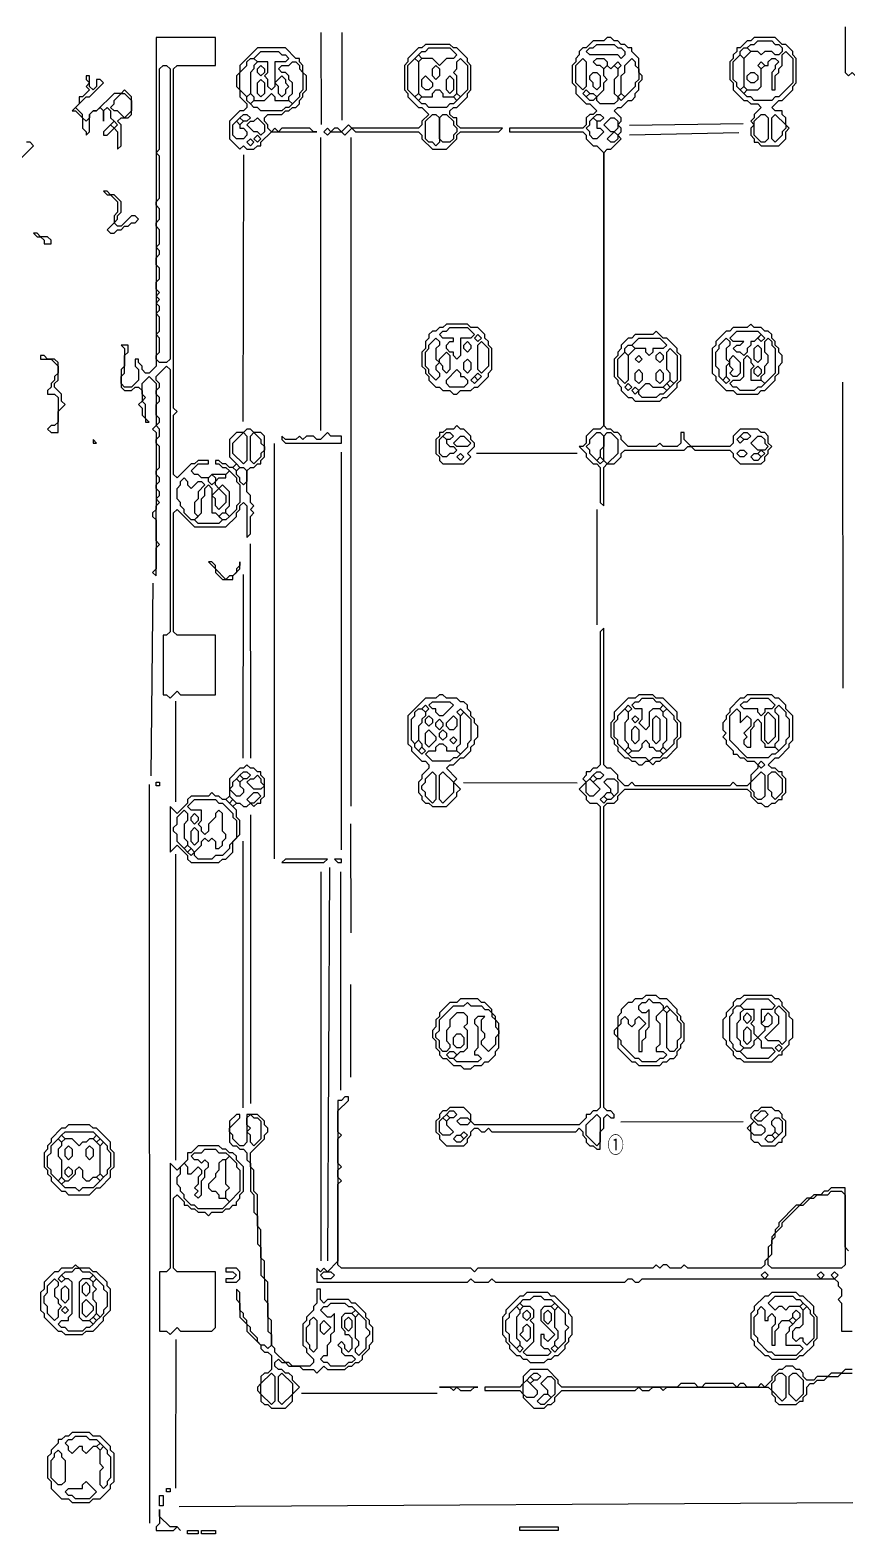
# Model space of a CAD drawing. Extents: x 10 to 1971, y 11 to 1392.
# Drawn here: x 403 to 636.5, y 372 to 802.1 of the extents above; entities that cross this region are included whole.
import ezdxf

# ---------------------------------------------------------------- set-up
doc = ezdxf.new("R2010")
doc.units = 0
for name, color, linetype, lineweight in [('OCR_TEXT', 6, 'Continuous', 0), ('TRACE_CURVE', 6, 'Continuous', 0), ('TRACE_STRAIGHT', 5, 'Continuous', 0), ('TRACE_TEXT_SYMBOL', 6, 'Continuous', 0)]:
    doc.layers.add(name, color=color, linetype=linetype, lineweight=lineweight)
doc.styles.add('wqy-unicode', font='wqy-unicode.lff')

msp = doc.modelspace()

# ---------------------------------------------------------------- linework, layer by layer
at = {"layer": 'TRACE_CURVE', "color": 6}
for points in [[(439, 800), (439, 706), (437, 704), (436, 704), (435, 705), (435, 706), (434, 707), (434, 708), (433, 708), (433, 706), (434, 705), (434, 702), (432, 700), (430, 700), (429, 701), (429, 703), (430, 704), (430, 709), (431, 710), (431, 712), (429, 712), (430, 711), (430, 706), (429, 705), (429, 700), (430, 699), (432, 699), (433, 700), (434, 700), (435, 699), (435, 696), (434, 695), (435, 694), (435, 692), (436, 691), (436, 690), (437, 690), (436, 691), (436, 695), (435, 696), (436, 697), (435, 698), (435, 701), (437, 703), (439, 701), (439, 689), (438, 688), (439, 687), (439, 665), (438, 664), (438, 663), (439, 662), (439, 648), (438, 647), (439, 646), (439, 654), (440, 655), (439, 656), (439, 666), (440, 667), (439, 668), (440, 669), (440, 670), (439, 671)], [(469, 679), (470, 680), (470, 686), (469, 687), (467, 687), (466, 688), (465, 688), (464, 687), (462, 687), (460, 685), (460, 680), (462, 678), (461, 677), (460, 677), (459, 678), (458, 678), (457, 679), (456, 679), (456, 678), (457, 678), (458, 677), (459, 677), (460, 676), (459, 675), (455, 675), (454, 674), (452, 674), (451, 675), (450, 675), (449, 676), (451, 678), (454, 678), (454, 679), (451, 679), (450, 678), (449, 678), (445, 674), (444, 675), (444, 692), (445, 693), (444, 694), (444, 791), (445, 792), (456, 792), (456, 800), (439, 800)], [(568, 800), (567, 799), (564, 799), (562, 797), (561, 797), (560, 796), (560, 795), (559, 794), (559, 793), (558, 792), (558, 787), (559, 786), (559, 784), (562, 781), (563, 781), (565, 779), (564, 778), (563, 778), (562, 777), (562, 775), (561, 774), (540, 774), (540, 773), (561, 773), (562, 772), (562, 771), (564, 769), (565, 769), (567, 767), (567, 689), (566, 688), (564, 688), (562, 686), (562, 684), (561, 683), (560, 683), (562, 681), (562, 680), (564, 678), (565, 678), (566, 677), (566, 667), (567, 666), (567, 677), (568, 678), (570, 678), (572, 680), (572, 681), (573, 682), (590, 682), (591, 683), (592, 683), (593, 682), (603, 682), (604, 681), (604, 680), (606, 678), (612, 678), (613, 679), (613, 680), (614, 681), (614, 682), (615, 683), (614, 684)], [(614, 684), (614, 686), (613, 687), (612, 687), (611, 688), (606, 688), (604, 686), (604, 684), (603, 683), (592, 683), (590, 685), (590, 687), (589, 687), (589, 684), (588, 683), (584, 683), (583, 684), (582, 683), (574, 683), (572, 685), (572, 686), (571, 687), (570, 687), (569, 688), (568, 688), (567, 689), (567, 767), (568, 768), (569, 768), (572, 771), (571, 772), (572, 773), (572, 774), (571, 775), (572, 776), (572, 777), (570, 779), (571, 780), (572, 780), (574, 782), (575, 782), (576, 783), (576, 784), (577, 785), (577, 787), (578, 788), (578, 789), (577, 790), (577, 794), (575, 796), (575, 797), (574, 797), (573, 798), (572, 798), (571, 799), (570, 799), (569, 800), (568, 800)], [(636, 803), (636, 790), (637, 789), (638, 790), (639, 789), (640, 789), (641, 790), (642, 789), (643, 790), (647, 790), (647, 791), (650, 794), (652, 794), (653, 795), (654, 794), (656, 794), (657, 795), (657, 802), (655, 804)], [(439, 671), (439, 672), (440, 673), (440, 674), (439, 675), (439, 676), (440, 677), (440, 683), (439, 684), (439, 685), (440, 686), (440, 688), (439, 689), (440, 690), (440, 691), (439, 692), (439, 695), (440, 696), (440, 697), (439, 698), (439, 699), (440, 700), (440, 701), (439, 702), (439, 703), (442, 706), (443, 705), (443, 630), (442, 629), (441, 629), (441, 612), (442, 612), (443, 611), (445, 613), (446, 612), (456, 612), (456, 629), (445, 629), (444, 630), (444, 664), (445, 665), (450, 660), (459, 660), (462, 663), (462, 664), (463, 665), (463, 666), (464, 667), (465, 666), (465, 657), (466, 658), (466, 663), (467, 664), (466, 665), (467, 666), (466, 667), (466, 669), (465, 670), (465, 676), (466, 677), (467, 677), (468, 678), (469, 678), (469, 679)], [(567, 631), (566, 630), (566, 592), (565, 591), (564, 591), (563, 590), (562, 590), (562, 589), (561, 588), (562, 587), (560, 585), (562, 583), (562, 582), (563, 581), (565, 581), (566, 580), (566, 494), (565, 493), (564, 493), (563, 492), (562, 492), (562, 491), (560, 489), (530, 489), (529, 490), (529, 492), (527, 494), (523, 494), (522, 493), (521, 493), (520, 492), (520, 491), (519, 490), (519, 487), (520, 486), (520, 485), (522, 483), (527, 483), (528, 484), (528, 485), (529, 486), (529, 487), (530, 488), (531, 488), (532, 487), (533, 487), (534, 488), (535, 487), (559, 487), (560, 488), (561, 487), (561, 486), (562, 485), (562, 484), (563, 483), (564, 483), (565, 482), (566, 482), (566, 487), (567, 488), (567, 491), (568, 492), (569, 491), (570, 491)], [(611, 591), (609, 589), (609, 587), (608, 586), (605, 586), (604, 587), (603, 586), (576, 586), (575, 587), (574, 586), (573, 586), (571, 588), (571, 589), (569, 591), (568, 591), (567, 592), (567, 631)], [(570, 491), (570, 492), (569, 493), (568, 493), (567, 494), (567, 580), (568, 581), (570, 581), (571, 582), (571, 583), (573, 585), (608, 585), (609, 584), (609, 583), (611, 581), (612, 581), (613, 580), (614, 580), (615, 581), (616, 581), (617, 582), (618, 582), (618, 583), (619, 584), (619, 588), (618, 589), (618, 590), (617, 590), (616, 591), (615, 591), (614, 592), (616, 594), (617, 594), (620, 597), (620, 598), (621, 599), (621, 606), (619, 608), (619, 609), (617, 611), (616, 611), (615, 612), (608, 612), (607, 611), (606, 611), (603, 608), (603, 607), (602, 606), (602, 605), (601, 604), (601, 602), (602, 601), (601, 600), (602, 599), (602, 598), (604, 596), (604, 595), (605, 595), (606, 594), (607, 594), (608, 593), (610, 593), (611, 592), (611, 591)], [(492, 486), (491, 487), (491, 493), (494, 496), (494, 497), (493, 497), (492, 496), (491, 496), (491, 450), (488, 447), (487, 448), (486, 447), (485, 448), (485, 444), (528, 444), (529, 445), (530, 444), (534, 444), (535, 445), (536, 444), (573, 444), (574, 445), (575, 445), (576, 444), (577, 444), (578, 445), (633, 445), (634, 444), (634, 443), (635, 442), (635, 440), (634, 439), (635, 438), (635, 430), (638, 430)], [(462, 492), (460, 490), (460, 484), (461, 483), (462, 483), (463, 482), (464, 482), (465, 481), (465, 479), (466, 478), (466, 470), (467, 469), (467, 464), (468, 463), (468, 455), (469, 454), (469, 446), (470, 445), (470, 439), (471, 438), (471, 430), (472, 429), (472, 426), (471, 425), (470, 426), (469, 426), (468, 427), (468, 428), (466, 430), (466, 431), (465, 432), (465, 433), (464, 434), (464, 435), (463, 436), (463, 441), (462, 442), (462, 439), (463, 438), (463, 434), (465, 432), (465, 430), (469, 426), (469, 425), (470, 424), (471, 424), (472, 423), (472, 419), (471, 418), (470, 418), (469, 417), (469, 415), (468, 414), (468, 413), (469, 412), (469, 410), (470, 409), (471, 409), (472, 408), (476, 408), (478, 410), (478, 412), (480, 414), (478, 416)], [(470, 450), (469, 451), (469, 459), (468, 460), (468, 469), (467, 470), (467, 476), (466, 477), (466, 481), (470, 485), (470, 486), (471, 487), (471, 488), (470, 489), (470, 490), (468, 492), (465, 492), (465, 484), (464, 483), (463, 483), (461, 485), (461, 486), (460, 487), (460, 488), (463, 491), (463, 492), (462, 492)], [(637, 453), (636, 454), (636, 471), (632, 471), (631, 470), (630, 470), (629, 469), (627, 469), (626, 468), (625, 468), (623, 466), (622, 466), (617, 461), (617, 460), (616, 459), (616, 458), (615, 457), (615, 455), (614, 454), (614, 451), (613, 450), (613, 449), (612, 448), (591, 448), (590, 449), (589, 448), (586, 448), (585, 449), (584, 449), (583, 448), (582, 449), (581, 448), (531, 448), (530, 447), (529, 448), (492, 448), (491, 449), (491, 472), (492, 473), (491, 474), (491, 476), (492, 477), (491, 478), (491, 485), (492, 486)], [(478, 416), (478, 417), (477, 418), (476, 418), (475, 419), (474, 419), (473, 420), (473, 421), (474, 422), (475, 421), (476, 421), (477, 420), (480, 420), (481, 419), (484, 419), (485, 418), (487, 420), (488, 419), (493, 419), (494, 420), (495, 420), (496, 421), (497, 421), (498, 422), (498, 423), (500, 425), (500, 426), (501, 427), (501, 431), (500, 432), (500, 433), (499, 434), (499, 435), (496, 438), (495, 438), (494, 439), (488, 439), (487, 438), (486, 439), (486, 442), (485, 442), (485, 438), (484, 437), (484, 436), (482, 434), (482, 433), (481, 432), (481, 426), (482, 425), (482, 424), (484, 422), (484, 421), (483, 420), (478, 420), (477, 421), (476, 421), (473, 424), (473, 425), (472, 426), (472, 433), (471, 434), (471, 444), (470, 445), (470, 450)], [(604, 415), (596, 415), (595, 414), (594, 414), (593, 415), (589, 415), (588, 414), (555, 414), (554, 415), (554, 416), (551, 419), (546, 419), (544, 417), (544, 415), (543, 414), (533, 414), (533, 413), (543, 413), (544, 412), (544, 411), (547, 408), (550, 408), (551, 409), (552, 409), (553, 410), (553, 411), (555, 413), (576, 413), (577, 414), (578, 413), (580, 413), (581, 414), (583, 414), (584, 413), (585, 414), (614, 414), (615, 413), (615, 412), (616, 411), (616, 410), (617, 409), (622, 409), (623, 410), (624, 410), (624, 411), (625, 412), (625, 414), (626, 415), (627, 415), (628, 416), (630, 416), (631, 417), (634, 417), (635, 418), (638, 418)], [(638, 419), (636, 419), (635, 418), (632, 418), (631, 417), (628, 417), (627, 416), (625, 416), (624, 417), (624, 418), (623, 419), (622, 419), (621, 420), (619, 420), (618, 419), (617, 419), (615, 417), (615, 416), (613, 414), (612, 415), (611, 414), (608, 414), (607, 415), (606, 415), (605, 414), (604, 415)]]:
    msp.add_lwpolyline(points, dxfattribs=at)
for points in [[(564, 797), (565, 798), (570, 798), (571, 797), (572, 797), (573, 796), (573, 795), (572, 794), (571, 795), (563, 795), (562, 796), (563, 797)], [(440, 791), (441, 792), (442, 792), (443, 791), (443, 708), (442, 707), (440, 707), (439, 708), (439, 709), (440, 710), (440, 714), (439, 715), (440, 716), (440, 720), (439, 721), (440, 722), (440, 723), (439, 724), (440, 725), (439, 726), (440, 727), (439, 728), (439, 730), (440, 731), (440, 734), (439, 735), (439, 737), (440, 738), (440, 739), (439, 740), (440, 741), (440, 745), (439, 746), (439, 747), (440, 748), (440, 751), (439, 752), (439, 753), (440, 754), (440, 766), (439, 767), (440, 768)], [(561, 794), (562, 793), (562, 786), (561, 785), (559, 787), (559, 792)], [(564, 793), (565, 794), (567, 794), (568, 793), (568, 792), (567, 791), (566, 792), (565, 792)], [(567, 791), (568, 792), (569, 791), (570, 792), (571, 791), (571, 789), (570, 788), (570, 784), (571, 783), (571, 782), (570, 781), (566, 781), (565, 782), (565, 783), (567, 785), (567, 787), (568, 788), (567, 789)], [(570, 792), (571, 793), (572, 792), (571, 791)], [(575, 794), (576, 793), (576, 792), (577, 791), (577, 788), (576, 787), (576, 786), (573, 783), (572, 784), (572, 789), (573, 790), (573, 792)], [(563, 789), (564, 790), (565, 790), (566, 789), (566, 786), (565, 785), (564, 786), (564, 787), (563, 788)], [(561, 784), (562, 785), (563, 784), (562, 783)], [(562, 783), (563, 784), (564, 784), (565, 783), (564, 782), (563, 782)], [(571, 783), (572, 784), (573, 783), (572, 782)], [(563, 776), (564, 777), (565, 776), (565, 774), (566, 774), (567, 773), (565, 771), (564, 771), (563, 772), (563, 773), (562, 774), (563, 775)], [(564, 777), (565, 778), (566, 778), (567, 777), (566, 776), (565, 776)], [(569, 777), (570, 777), (571, 776), (571, 774), (570, 773), (569, 773), (567, 775)], [(570, 773), (571, 772), (571, 771), (570, 770), (569, 770), (568, 771)], [(464, 687), (465, 686), (465, 679), (464, 678), (461, 681), (461, 684)], [(466, 686), (467, 687), (469, 685), (469, 684), (470, 683), (470, 682), (469, 681), (469, 680), (467, 678), (466, 679)], [(565, 687), (566, 687), (567, 686), (567, 683), (566, 682), (566, 680), (565, 679), (563, 681), (563, 682), (562, 683), (563, 684), (563, 685)], [(567, 686), (568, 687), (569, 687), (571, 685), (571, 681), (568, 678), (567, 679)], [(605, 685), (606, 686), (607, 685), (606, 684)], [(606, 686), (607, 687), (608, 687), (609, 686), (608, 685), (607, 685)], [(611, 686), (612, 686), (613, 685), (613, 684), (614, 683), (613, 682), (611, 682), (609, 684)], [(565, 679), (566, 680), (567, 679), (566, 678)], [(605, 681), (606, 682), (607, 682), (608, 681), (607, 680), (606, 680)], [(609, 680), (610, 681), (611, 681), (612, 680), (611, 679), (610, 679)], [(611, 681), (612, 682), (613, 681), (612, 680)], [(459, 675), (460, 676), (462, 674), (462, 673), (463, 672), (463, 667), (462, 666), (462, 665), (460, 663), (459, 664), (459, 665), (460, 666), (460, 670), (458, 672), (457, 671), (456, 672), (456, 673), (457, 674), (459, 674)], [(461, 677), (462, 678), (463, 677), (462, 676)], [(462, 676), (463, 677), (464, 677), (465, 676), (465, 673), (464, 672), (463, 673), (463, 674), (462, 675)], [(446, 673), (447, 674), (448, 673), (448, 672), (449, 671), (451, 673), (452, 673), (453, 672), (451, 670), (451, 668), (450, 667), (450, 664), (451, 663), (450, 662), (449, 662), (447, 664), (447, 665), (446, 666), (446, 667), (445, 668), (445, 671), (446, 672)], [(453, 671), (454, 672), (455, 671), (455, 664), (456, 664), (458, 662), (457, 661), (451, 661), (450, 662), (452, 664), (452, 668), (453, 669)], [(454, 674), (455, 675), (456, 674), (456, 673), (455, 672), (454, 673)], [(457, 671), (459, 669), (459, 667), (457, 665), (456, 666), (456, 668), (455, 669)], [(457, 663), (458, 664), (459, 664), (460, 663), (459, 662), (458, 662)], [(608, 610), (609, 611), (614, 611), (616, 609), (615, 608), (613, 608), (613, 607), (612, 606), (611, 607), (611, 608), (607, 608), (606, 609), (607, 610)], [(605, 608), (606, 607), (606, 604), (608, 606), (609, 605), (609, 603), (607, 601), (608, 600), (607, 599), (607, 598), (608, 597), (609, 597), (609, 602), (610, 603), (610, 604), (611, 605), (612, 604), (612, 599), (613, 598), (613, 597), (616, 597), (617, 596), (616, 595), (615, 595), (614, 594), (608, 594), (603, 599), (603, 606)], [(613, 606), (614, 607), (616, 605), (616, 600), (614, 598), (613, 599)], [(616, 608), (617, 609), (619, 607), (619, 606), (620, 605), (620, 600), (619, 599), (619, 598), (617, 596), (616, 597), (616, 598), (617, 599), (617, 606), (616, 607)], [(564, 589), (565, 590), (566, 590), (567, 589), (566, 588), (565, 588)], [(612, 590), (613, 589), (613, 583), (612, 582), (611, 582), (610, 583), (610, 584), (609, 585), (609, 587)], [(611, 592), (612, 593), (613, 592), (612, 591)], [(614, 589), (615, 590), (616, 590), (618, 588), (618, 584), (616, 582), (615, 583), (615, 584), (614, 585)], [(562, 587), (563, 588), (566, 585), (564, 583), (563, 583), (562, 584)], [(563, 588), (564, 589), (565, 588), (564, 587)], [(567, 587), (568, 588), (570, 588), (571, 587), (571, 584), (570, 583), (569, 584), (569, 585)], [(566, 582), (567, 583), (568, 582), (567, 581)], [(567, 583), (568, 584), (569, 584), (570, 583), (569, 582), (568, 582)], [(465, 491), (466, 492), (467, 491), (468, 491), (469, 490), (469, 485), (467, 483), (466, 484), (466, 486), (465, 487), (466, 488), (465, 489)], [(520, 490), (521, 491), (522, 490), (522, 489), (524, 487), (523, 486), (521, 486), (520, 487)], [(521, 491), (522, 492), (523, 491), (522, 490)], [(522, 492), (523, 493), (524, 493), (525, 492), (524, 491), (523, 491)], [(525, 490), (526, 491), (528, 491), (529, 490), (528, 489), (526, 489)], [(565, 492), (566, 491), (566, 484), (565, 483), (562, 486), (562, 489)], [(526, 486), (527, 487), (528, 486), (527, 485)], [(524, 485), (525, 486), (526, 486), (527, 485), (526, 484), (525, 484)], [(631, 469), (632, 470), (635, 470), (636, 469), (636, 449), (635, 448), (615, 448), (614, 449), (614, 451), (615, 452), (615, 456), (616, 457), (616, 458), (618, 460), (618, 461), (623, 466), (624, 466), (626, 468), (627, 468), (628, 469)], [(486, 446), (487, 447), (489, 447), (490, 446), (489, 445), (487, 445)], [(612, 446), (613, 447), (614, 446), (613, 445)], [(628, 446), (629, 447), (630, 446), (629, 445)], [(632, 446), (633, 447), (634, 446), (633, 445)], [(488, 437), (489, 438), (493, 438), (494, 437), (495, 437), (496, 436), (495, 435), (493, 435), (492, 434), (492, 431), (493, 430), (493, 429), (494, 429), (495, 428), (495, 425), (494, 424), (493, 425), (493, 426), (492, 427), (491, 426), (492, 425), (492, 424), (493, 423), (495, 423), (496, 422), (495, 421), (494, 421), (493, 420), (489, 420), (488, 421), (487, 421), (486, 422), (487, 423), (488, 423), (488, 426), (489, 427), (489, 429), (490, 430), (490, 435), (489, 434), (488, 434), (486, 436), (487, 437)], [(495, 435), (496, 436), (497, 435), (496, 434)], [(496, 434), (497, 435), (499, 433), (499, 431), (500, 430), (500, 429), (499, 428), (499, 425), (497, 423), (496, 424), (496, 425), (497, 426), (497, 427), (496, 428)], [(483, 433), (484, 434), (485, 433), (485, 425), (484, 424), (483, 425), (483, 426), (482, 427), (482, 431), (483, 432)], [(486, 432), (487, 433), (489, 431), (487, 429), (486, 430)], [(493, 433), (494, 434), (495, 433), (495, 431), (494, 430), (493, 431)], [(472, 418), (473, 417), (473, 410), (472, 409), (469, 412), (469, 415)], [(474, 417), (475, 418), (478, 415), (478, 412), (475, 409), (474, 410)], [(546, 417), (547, 418), (548, 418), (549, 417), (548, 416), (547, 416)], [(616, 417), (617, 418), (618, 418), (619, 417), (619, 411), (618, 410), (615, 413), (615, 415), (616, 416)], [(620, 417), (621, 418), (622, 418), (624, 416), (624, 412), (622, 410), (620, 412)], [(544, 415), (545, 416), (548, 413), (548, 412), (547, 411), (545, 411), (544, 412)], [(545, 416), (546, 417), (547, 416), (546, 415)], [(551, 417), (552, 417), (553, 416), (553, 412), (552, 411), (551, 412), (551, 413), (549, 415)], [(550, 412), (551, 412), (552, 411), (550, 409), (549, 409), (548, 410)]]:
    msp.add_lwpolyline(points, close=True, dxfattribs=at)
at = {"layer": 'TRACE_STRAIGHT', "color": 5}
for p, q in [((486.08, 801.38), (486.19, 775.12)), ((492.07, 801.38), (492.08, 776.37)), ((574.36, 774.92), (606.87, 775.37)), ((486.08, 687.62), (486.11, 771.38)), ((494.7, 771.38), (494.71, 580.12)), ((574.36, 772.11), (605.65, 772.83)), ((463.93, 690.12), (464.08, 766.38)), ((635.2, 701.38), (635.31, 613.87)), ((472.89, 565.12), (472.89, 683.88)), ((491.99, 567.62), (492.06, 681.38)), ((530.62, 681.14), (559.38, 681.09)), ((565, 665), (565, 632)), ((465.94, 655.13), (466.04, 593.87)), ((463.88, 593.87), (463.96, 646.38)), ((437.65, 588.85), (438.2, 643.87)), ((444.66, 581.37), (444.7, 610.12)), ((437.03, 586.38), (437.15, 375.12)), ((526.87, 586.94), (559.38, 586.81)), ((465.98, 577.63), (465.98, 495.12)), ((494.59, 575.13), (494.67, 543.87)), ((463.89, 493.88), (463.95, 570.13)), ((444.69, 478.87), (444.7, 566.37)), ((486.09, 561.38), (486.1, 450.12)), ((488.15, 450.12), (488.73, 562.62)), ((491.82, 498.87), (491.84, 561.38)), ((494.67, 502.62), (494.7, 529.14)), ((571.87, 489.88), (606.88, 489.98)), ((444.68, 385.12), (444.72, 427.63)), ((480.62, 412.28), (519.38, 412.3)), ((445.64, 379.85), (638.15, 380.94))]:
    msp.add_line(p, q, dxfattribs=at)
at = {"layer": 'TRACE_TEXT_SYMBOL', "color": 6}
for points in [[(610, 800), (609, 799), (608, 799), (606, 797), (605, 797), (605, 796), (604, 795), (604, 794), (603, 793), (603, 788), (604, 787), (604, 785), (607, 782), (608, 782), (609, 781), (611, 781), (612, 780), (610, 778), (610, 777), (609, 776), (610, 775), (609, 774), (609, 772), (610, 771), (610, 770), (611, 770), (612, 769), (617, 769), (619, 771), (619, 773), (620, 774), (619, 775), (619, 777), (618, 778), (618, 779), (616, 779), (615, 780), (617, 782), (618, 782), (621, 785), (621, 786), (622, 787), (622, 794), (621, 795), (621, 796), (619, 798), (618, 798), (616, 800)], [(468, 797), (463, 792), (463, 790), (462, 789), (462, 786), (463, 785), (463, 783), (465, 781), (465, 780), (464, 779), (463, 779), (460, 776), (460, 771), (463, 768), (464, 769), (465, 768), (467, 768), (468, 769), (469, 769), (469, 770), (472, 773), (485, 773), (484, 773), (483, 774), (475, 774), (474, 773), (473, 774), (472, 773), (471, 774), (471, 775), (470, 776), (470, 777), (471, 778), (475, 778), (476, 779), (477, 779), (478, 780), (479, 780), (480, 781), (480, 782), (481, 783), (481, 784), (482, 785), (482, 789), (481, 790), (481, 792), (480, 793), (480, 794), (479, 794), (476, 797)], [(469, 796), (474, 796), (475, 795), (476, 795), (477, 794), (476, 793), (473, 793), (473, 786), (472, 785), (471, 786), (471, 788), (470, 789), (471, 790), (471, 793), (468, 793), (467, 794)], [(516, 798), (515, 797), (514, 797), (511, 794), (511, 793), (510, 792), (510, 785), (511, 784), (511, 783), (514, 780), (515, 780), (517, 778), (515, 776), (515, 775), (514, 774), (495, 774), (494, 775), (492, 773), (491, 774), (490, 774), (489, 773), (488, 774), (487, 773), (488, 772), (489, 773), (492, 773), (493, 772), (495, 774), (496, 773), (514, 773), (515, 772), (515, 771), (518, 768), (522, 768), (525, 771), (525, 772), (526, 773), (537, 773), (538, 774), (526, 774), (525, 775), (525, 777), (524, 777), (523, 778), (523, 779), (524, 780), (525, 780), (528, 783), (528, 784), (529, 785), (529, 792), (528, 793), (528, 794), (525, 797), (524, 797), (523, 798)], [(516, 796), (517, 797), (523, 797), (525, 795), (524, 794), (522, 794), (520, 792), (518, 794), (515, 794), (514, 795), (515, 796)], [(606, 796), (607, 797), (608, 797), (609, 796), (607, 794), (606, 795)], [(618, 795), (619, 796), (621, 794), (621, 787), (617, 783), (616, 783), (615, 782), (610, 782), (609, 783), (608, 783), (607, 784), (608, 785), (611, 785), (612, 786), (612, 791), (613, 792), (614, 792), (614, 793), (615, 794), (616, 794), (617, 793), (616, 792), (616, 791), (615, 790), (615, 785), (616, 785), (616, 789), (617, 790), (617, 791), (618, 792)], [(610, 798), (611, 799), (615, 799), (616, 798), (617, 798), (618, 797), (618, 796), (617, 795), (616, 795), (615, 796), (613, 796), (612, 795), (611, 796), (609, 796), (608, 797), (609, 798)], [(465, 793), (466, 794), (467, 794), (468, 793), (467, 792), (467, 791), (466, 790), (466, 784), (465, 783), (463, 785), (463, 790), (465, 792)], [(468, 791), (469, 792), (470, 791), (470, 790), (469, 789), (468, 790)], [(477, 792), (478, 793), (479, 793), (480, 792), (480, 791), (481, 790), (481, 785), (480, 784), (480, 783), (478, 781), (477, 782), (477, 783), (478, 784), (478, 787), (477, 788), (477, 789), (476, 790), (475, 790), (474, 791), (475, 792)], [(513, 794), (514, 793), (514, 784), (513, 783), (511, 785), (511, 792)], [(513, 794), (514, 795), (515, 794), (514, 793)], [(518, 791), (519, 792), (520, 791), (520, 789), (519, 788), (518, 789)], [(525, 793), (526, 794), (528, 792), (528, 785), (526, 783), (525, 784), (525, 789), (524, 790), (525, 791)], [(606, 795), (607, 794), (607, 786), (606, 785), (605, 786), (605, 787), (604, 788), (604, 793)], [(611, 792), (612, 793), (613, 792), (612, 791)], [(419, 789), (419, 788), (420, 787), (419, 786), (420, 785), (418, 783), (417, 783), (417, 781), (415, 779), (416, 779), (418, 777), (418, 774), (419, 773), (419, 772), (420, 773), (420, 778), (421, 779), (422, 779), (423, 780), (424, 779), (424, 776), (424, 779), (425, 780), (426, 779), (426, 777), (427, 776), (424, 773), (424, 772), (425, 772), (427, 774), (428, 773), (428, 768), (429, 769), (429, 775), (428, 776), (429, 777), (431, 777), (432, 778), (432, 783), (430, 785), (429, 784), (427, 784), (422, 779), (421, 779), (420, 778), (420, 777), (419, 776), (418, 777), (418, 778), (416, 780), (419, 783), (420, 783), (424, 787), (423, 788), (422, 788), (422, 786), (421, 785), (420, 786), (420, 789)], [(468, 787), (469, 788), (470, 787), (470, 784), (469, 783), (468, 784)], [(475, 789), (476, 788), (476, 787), (477, 786), (476, 785), (476, 784), (475, 783), (474, 784), (474, 786), (473, 787)], [(515, 788), (516, 789), (518, 787), (518, 786), (517, 785), (516, 785), (515, 786)], [(522, 788), (523, 789), (524, 788), (524, 785), (523, 784), (522, 785)], [(608, 789), (609, 790), (610, 790), (611, 789), (611, 788), (610, 787), (609, 787), (608, 788)], [(429, 784), (430, 784), (432, 782), (432, 779), (430, 777), (428, 779), (427, 779), (426, 780), (427, 781), (427, 782)], [(465, 783), (466, 784), (467, 783), (467, 782), (466, 781), (465, 782)], [(472, 784), (473, 783), (473, 782), (477, 782), (478, 781), (477, 780), (476, 780), (475, 779), (469, 779), (468, 780), (467, 780), (466, 781), (467, 782), (470, 782)], [(513, 783), (514, 784), (515, 783), (514, 782)], [(518, 784), (519, 785), (520, 785), (521, 784), (521, 783), (524, 783), (525, 782), (524, 781), (523, 781), (522, 780), (517, 780), (516, 781), (515, 781), (514, 782), (515, 783), (518, 783)], [(524, 783), (525, 784), (526, 783), (525, 782)], [(606, 785), (607, 786), (608, 785), (607, 784)], [(426, 775), (427, 776), (428, 775), (427, 774)], [(461, 775), (462, 776), (463, 775), (463, 774), (464, 774), (465, 773), (465, 772), (464, 771), (462, 771), (461, 772)], [(462, 776), (463, 777), (464, 776), (463, 775)], [(463, 777), (464, 778), (465, 778), (466, 777), (465, 776), (464, 776)], [(467, 776), (468, 777), (470, 775), (470, 773), (469, 772), (468, 773), (467, 773), (465, 775), (466, 776)], [(518, 778), (519, 778), (520, 777), (520, 770), (519, 769), (518, 770), (517, 770), (516, 771), (516, 776)], [(520, 777), (521, 778), (522, 778), (524, 776), (524, 775), (525, 774), (525, 773), (524, 772), (524, 771), (523, 770), (521, 770), (520, 771)], [(612, 778), (613, 778), (614, 777), (614, 771), (613, 770), (612, 770), (610, 772), (610, 776)], [(615, 777), (616, 778), (619, 775), (619, 774), (618, 773), (618, 772), (616, 770), (615, 771)], [(465, 770), (466, 771), (467, 770), (466, 769)], [(467, 771), (468, 772), (469, 771), (468, 770)], [(424, 756), (425, 755), (426, 755), (428, 753), (428, 750), (427, 749), (427, 747), (425, 745), (426, 744), (427, 744), (428, 745), (429, 745), (430, 746), (431, 746), (432, 747), (433, 747), (434, 748), (433, 749), (432, 749), (429, 746), (428, 746), (427, 747), (428, 748), (428, 749), (429, 750), (429, 753), (427, 755), (426, 755), (425, 756)], [(404, 744), (405, 743), (406, 743), (407, 742), (407, 741), (409, 741), (409, 742), (408, 743), (406, 743), (405, 744)], [(522, 718), (521, 717), (520, 717), (519, 716), (518, 716), (517, 715), (517, 714), (516, 713), (516, 711), (515, 710), (515, 706), (516, 705), (516, 704), (517, 703), (517, 702), (519, 700), (520, 700), (521, 699), (523, 699), (524, 698), (525, 698), (526, 699), (529, 699), (530, 700), (531, 700), (534, 703), (534, 704), (535, 705), (535, 711), (534, 712), (534, 713), (533, 714), (533, 715), (531, 717), (529, 717), (528, 718)], [(519, 714), (520, 713), (520, 712), (519, 711), (519, 708), (520, 707), (519, 706), (519, 705), (520, 704), (520, 703), (519, 702), (517, 704), (517, 705), (516, 706), (516, 710), (517, 711), (517, 712)], [(522, 716), (523, 717), (528, 717), (530, 715), (529, 714), (526, 714), (526, 709), (525, 708), (524, 709), (524, 710), (523, 710), (522, 711), (522, 712), (523, 713), (524, 713), (524, 714), (521, 714), (520, 715), (521, 716)], [(530, 714), (531, 715), (532, 714), (531, 713)], [(582, 716), (581, 715), (576, 715), (575, 714), (574, 714), (572, 712), (572, 711), (571, 710), (571, 709), (570, 708), (570, 703), (571, 702), (571, 701), (572, 700), (572, 699), (574, 697), (575, 697), (576, 696), (583, 696), (584, 697), (585, 697), (588, 700), (588, 701), (589, 702), (589, 709), (588, 710), (588, 711), (585, 714), (584, 714)], [(577, 714), (583, 714), (585, 712), (584, 711), (581, 711), (581, 710), (580, 709), (579, 710), (579, 711), (576, 711), (575, 712)], [(609, 718), (608, 717), (604, 717), (603, 716), (602, 716), (599, 713), (599, 712), (598, 711), (598, 704), (599, 703), (599, 702), (602, 699), (604, 699), (605, 698), (611, 698), (612, 699), (613, 699), (616, 702), (616, 703), (617, 704), (617, 706), (618, 707), (618, 709), (617, 710), (617, 711), (616, 712), (616, 713), (615, 714), (615, 715), (614, 716), (613, 716), (612, 717), (610, 717)], [(602, 714), (603, 713), (603, 712), (602, 711), (602, 708), (603, 707), (602, 706), (602, 703), (601, 702), (600, 703), (600, 705), (599, 706), (599, 710), (600, 711), (600, 712)], [(605, 716), (611, 716), (612, 715), (610, 713), (609, 713), (609, 712), (608, 711), (608, 710), (607, 709), (606, 710), (605, 710), (604, 711), (605, 712), (606, 712), (607, 713), (604, 713), (603, 714)], [(611, 714), (612, 715), (613, 714), (612, 713)], [(613, 713), (614, 714), (615, 713), (615, 712), (616, 711), (616, 704), (613, 701), (612, 702), (612, 703), (613, 704), (613, 706), (614, 707), (614, 709), (613, 710)], [(522, 710), (523, 709), (523, 705), (522, 704), (521, 705), (521, 706), (520, 707), (520, 708)], [(527, 712), (528, 713), (529, 712), (529, 711), (528, 710), (527, 711)], [(531, 712), (532, 713), (534, 711), (534, 706), (532, 704), (531, 705)], [(573, 710), (574, 709), (574, 702), (573, 701), (571, 703), (571, 708)], [(573, 711), (574, 712), (575, 712), (576, 711), (574, 709), (573, 710)], [(582, 709), (583, 710), (584, 709), (584, 708), (583, 707), (582, 708)], [(585, 710), (586, 711), (588, 709), (588, 702), (587, 701), (586, 702), (586, 704), (585, 705)], [(610, 711), (611, 712), (612, 711), (612, 708), (611, 707), (610, 708)], [(406, 709), (406, 708), (409, 708), (411, 706), (411, 704), (410, 703), (410, 702), (409, 701), (409, 700), (408, 699), (408, 698), (410, 698), (411, 697), (411, 690), (410, 689), (409, 689), (408, 688), (409, 687), (411, 687), (411, 693), (413, 695), (412, 696), (412, 698), (410, 700), (410, 701), (411, 702), (411, 707), (410, 708), (408, 708), (407, 709)], [(527, 707), (528, 708), (529, 707), (529, 705), (528, 704), (527, 705)], [(576, 708), (577, 709), (578, 708), (577, 707)], [(607, 708), (608, 709), (609, 708), (609, 707), (610, 706), (609, 705), (609, 702), (612, 702), (613, 701), (612, 700), (611, 700), (610, 699), (606, 699), (605, 700), (604, 700), (603, 701), (604, 702), (606, 702), (607, 703)], [(603, 708), (604, 709), (606, 707), (606, 704), (605, 703), (604, 703), (603, 704), (604, 705), (603, 706)], [(610, 705), (611, 706), (612, 705), (612, 704), (611, 703), (610, 704)], [(525, 705), (526, 704), (526, 703), (527, 703), (528, 702), (528, 701), (527, 700), (523, 700), (522, 701), (522, 702)], [(529, 702), (530, 703), (531, 702), (530, 701)], [(530, 703), (531, 704), (532, 703), (531, 702)], [(576, 704), (577, 705), (578, 704), (578, 702), (577, 701), (576, 702)], [(582, 704), (583, 705), (584, 704), (584, 702), (583, 701), (582, 702)], [(585, 701), (586, 702), (587, 701), (586, 700)], [(601, 702), (602, 703), (603, 702), (602, 701)], [(573, 700), (574, 701), (575, 700), (574, 699)], [(575, 699), (576, 700), (577, 699), (576, 698)], [(579, 701), (580, 701), (581, 700), (584, 700), (585, 699), (584, 698), (583, 698), (582, 697), (578, 697), (577, 698), (577, 699)], [(584, 700), (585, 701), (586, 700), (585, 699)], [(525, 689), (524, 688), (522, 688), (521, 687), (520, 687), (520, 686), (519, 685), (519, 681), (520, 680), (520, 679), (521, 678), (527, 678), (529, 680), (528, 681), (530, 683), (530, 684), (529, 685), (529, 686), (527, 688), (526, 688)], [(421, 685), (421, 684), (422, 684)], [(488, 687), (486, 685), (485, 685), (484, 686), (482, 686), (481, 685), (480, 686), (479, 685), (476, 685), (475, 686), (475, 685), (476, 684), (492, 684), (492, 686), (489, 686)], [(520, 685), (521, 686), (522, 685), (522, 684), (523, 683), (524, 683), (525, 682), (524, 681), (523, 681), (522, 680), (521, 680), (520, 681)], [(521, 686), (522, 687), (523, 687), (524, 686), (523, 685), (522, 685)], [(526, 686), (527, 686), (529, 684), (528, 683), (525, 683), (524, 684)], [(525, 680), (526, 681), (527, 680), (526, 679)], [(454, 650), (456, 648), (456, 647), (458, 645), (461, 645), (461, 646), (463, 648), (463, 650), (463, 649), (462, 648), (462, 647), (461, 646), (460, 646), (459, 645), (456, 648), (456, 649), (455, 650)], [(520, 612), (519, 611), (516, 611), (511, 606), (511, 598), (512, 597), (512, 596), (515, 593), (516, 593), (517, 592), (517, 591), (515, 589), (515, 588), (514, 587), (514, 584), (515, 583), (515, 582), (516, 581), (517, 581), (518, 580), (522, 580), (525, 583), (525, 584), (526, 585), (524, 587), (525, 588), (522, 591), (523, 592), (524, 592), (526, 594), (527, 594), (529, 596), (529, 597), (530, 598), (530, 599), (531, 600), (531, 603), (530, 604), (530, 605), (529, 606), (529, 607), (528, 608), (528, 609), (527, 610), (526, 610), (525, 611), (522, 611), (521, 612)], [(577, 612), (576, 611), (574, 611), (570, 607), (570, 605), (569, 604), (569, 600), (570, 599), (570, 598), (571, 597), (571, 596), (573, 594), (574, 594), (575, 593), (576, 593), (577, 592), (578, 592), (579, 593), (580, 593), (581, 592), (582, 593), (583, 593), (584, 594), (585, 594), (588, 597), (588, 599), (589, 600), (589, 604), (588, 605), (588, 607), (584, 611), (582, 611), (581, 612)], [(577, 610), (578, 611), (581, 611), (582, 610), (583, 610), (584, 609), (583, 608), (581, 608), (580, 607), (580, 603), (579, 602), (577, 604), (578, 605), (578, 608), (576, 608), (575, 609), (576, 610)], [(513, 607), (514, 608), (515, 608), (516, 607), (516, 606), (515, 605), (515, 604), (514, 603), (514, 599), (513, 598), (512, 599), (512, 605), (513, 606)], [(515, 608), (516, 609), (517, 608), (516, 607)], [(517, 609), (518, 610), (523, 610), (524, 609), (521, 606), (520, 606), (519, 607), (519, 608), (518, 608)], [(525, 607), (526, 608), (527, 607), (526, 606)], [(526, 606), (527, 607), (529, 605), (529, 599), (528, 598), (528, 597), (526, 595), (525, 596), (525, 597), (526, 598)], [(573, 608), (574, 607), (574, 605), (573, 604), (573, 599), (574, 598), (574, 597), (573, 596), (571, 598), (571, 599), (570, 600), (570, 604), (571, 605), (571, 606)], [(573, 608), (574, 609), (575, 608), (574, 607)], [(583, 608), (584, 609), (585, 608), (584, 607)], [(584, 607), (585, 608), (587, 606), (587, 605), (588, 604), (588, 600), (587, 599), (587, 598), (585, 596), (584, 597), (584, 598), (585, 599), (585, 605), (584, 606)], [(516, 605), (517, 606), (518, 605), (518, 604), (517, 603), (516, 604)], [(519, 604), (520, 605), (521, 604), (521, 603), (520, 602), (519, 603)], [(524, 606), (525, 605), (525, 603), (524, 602), (523, 602), (522, 603), (522, 604)], [(575, 605), (576, 606), (577, 605), (576, 604)], [(575, 602), (576, 603), (577, 602), (577, 599), (576, 598), (575, 599)], [(581, 605), (582, 606), (583, 605), (583, 599), (582, 598), (581, 599)], [(513, 598), (514, 599), (515, 598), (515, 597), (514, 596), (513, 597)], [(516, 601), (517, 602), (519, 600), (519, 599), (517, 597), (516, 598)], [(519, 597), (520, 598), (521, 598), (522, 597), (522, 596), (525, 596), (526, 595), (525, 594), (524, 594), (523, 593), (518, 593), (516, 595), (517, 596), (519, 596)], [(520, 601), (521, 602), (522, 601), (522, 600), (521, 599), (520, 600)], [(523, 599), (524, 600), (525, 599), (524, 598)], [(578, 598), (579, 599), (580, 598), (580, 597), (581, 597), (582, 596), (583, 596), (584, 595), (583, 594), (581, 594), (580, 593), (579, 594), (575, 594), (574, 595), (575, 596), (577, 596), (578, 597)], [(514, 596), (515, 597), (516, 596), (515, 595)], [(573, 596), (574, 597), (575, 596), (574, 595)], [(583, 596), (584, 597), (585, 596), (584, 595)], [(465, 592), (464, 591), (463, 591), (460, 588), (460, 583), (459, 582), (458, 582), (457, 583), (456, 583), (455, 584), (454, 583), (449, 583), (448, 582), (448, 581), (445, 578), (443, 580), (443, 567), (445, 569), (448, 566), (448, 565), (449, 564), (457, 564), (458, 565), (459, 565), (461, 567), (461, 570), (463, 572), (463, 576), (462, 577), (462, 579), (461, 580), (462, 581), (463, 581), (464, 580), (465, 580), (466, 581), (467, 580), (468, 581), (469, 581), (469, 582), (470, 583), (470, 588), (469, 589), (469, 590), (468, 590), (467, 591), (466, 591)], [(463, 589), (464, 590), (465, 590), (466, 589), (465, 588), (464, 588)], [(518, 590), (519, 589), (519, 582), (518, 581), (516, 583), (516, 584), (515, 585), (515, 586), (516, 587), (516, 588)], [(520, 589), (521, 590), (524, 587), (524, 584), (521, 581), (520, 582)], [(439, 587), (440, 587), (440, 586), (439, 586)], [(461, 587), (462, 588), (463, 587), (463, 586), (464, 585), (464, 584), (463, 583), (462, 583), (460, 585), (461, 586)], [(462, 588), (463, 589), (464, 588), (463, 587)], [(467, 588), (468, 589), (469, 588), (469, 587), (470, 586), (469, 585), (467, 585), (465, 587), (466, 588)], [(450, 582), (456, 582), (457, 581), (458, 581), (461, 578), (461, 577), (462, 576), (462, 571), (460, 569), (460, 568), (458, 566), (456, 566), (455, 565), (451, 565), (450, 566), (450, 567), (452, 569), (452, 570), (453, 571), (454, 570), (455, 571), (456, 570), (456, 568), (457, 568), (458, 569), (458, 570), (459, 571), (459, 572), (458, 573), (458, 578), (457, 579), (456, 578), (456, 577), (454, 575), (454, 573), (453, 572), (452, 573), (452, 574), (451, 575), (452, 576), (452, 579), (449, 579), (448, 580)], [(459, 582), (460, 583), (461, 582), (460, 581)], [(460, 581), (461, 582), (462, 581), (461, 580)], [(467, 584), (468, 584), (469, 583), (467, 581), (466, 581), (465, 582)], [(447, 579), (448, 578), (448, 576), (447, 575), (447, 571), (448, 570), (448, 569), (447, 568), (445, 570), (445, 572), (444, 573), (444, 574), (445, 575), (445, 577)], [(449, 577), (450, 578), (451, 577), (451, 576), (450, 575), (449, 576)], [(449, 573), (450, 574), (451, 573), (451, 570), (450, 569), (449, 570)], [(447, 568), (448, 569), (449, 568), (448, 567)], [(448, 567), (449, 568), (450, 567), (449, 566)], [(476, 565), (475, 564), (487, 564), (488, 565)], [(490, 565), (491, 564), (492, 564), (492, 565)], [(526, 525), (525, 524), (523, 524), (520, 521), (520, 520), (519, 519), (519, 517), (518, 516), (518, 514), (519, 513), (519, 511), (520, 510), (520, 509), (521, 508), (522, 508), (524, 506), (526, 506), (527, 505), (529, 505), (530, 506), (532, 506), (533, 507), (534, 507), (536, 509), (536, 510), (537, 511), (537, 518), (536, 519), (536, 520), (535, 521), (535, 522), (533, 524), (532, 524), (531, 525)], [(579, 526), (578, 525), (576, 525), (575, 524), (574, 524), (572, 522), (572, 521), (571, 520), (571, 517), (570, 516), (570, 515), (571, 514), (571, 511), (575, 507), (576, 507), (577, 506), (583, 506), (584, 507), (585, 507), (586, 508), (587, 508), (588, 509), (588, 510), (589, 511), (589, 512), (590, 513), (590, 518), (589, 519), (589, 520), (588, 521), (588, 522), (585, 525), (583, 525), (582, 526)], [(579, 524), (580, 525), (581, 524), (583, 524), (584, 523), (584, 522), (582, 520), (582, 519), (583, 518), (583, 512), (582, 511), (582, 510), (584, 510), (585, 509), (584, 508), (583, 508), (582, 507), (578, 507), (577, 508), (576, 508), (572, 512), (572, 513), (571, 514), (571, 517), (572, 518), (572, 519), (573, 520), (574, 519), (574, 518), (575, 517), (576, 518), (576, 519), (577, 520), (579, 518), (577, 516), (577, 510), (578, 510), (578, 513), (579, 514), (579, 516), (580, 517), (580, 522), (579, 521), (578, 521), (577, 522), (577, 523), (578, 524)], [(607, 526), (606, 525), (605, 525), (604, 524), (604, 523), (602, 521), (602, 520), (601, 519), (601, 514), (602, 513), (602, 512), (604, 510), (604, 509), (605, 508), (606, 508), (607, 507), (615, 507), (617, 509), (618, 509), (618, 510), (620, 512), (620, 513), (621, 514), (621, 519), (620, 520), (620, 521), (618, 523), (618, 524), (617, 525), (616, 525), (615, 526)], [(608, 525), (614, 525), (616, 523), (615, 522), (612, 522), (612, 518), (613, 517), (613, 516), (611, 514), (610, 515), (610, 517), (609, 518), (610, 519), (610, 522), (607, 522), (606, 523)], [(527, 523), (528, 524), (529, 523), (532, 523), (533, 522), (534, 522), (535, 521), (535, 520), (536, 519), (536, 517), (537, 516), (537, 515), (536, 514), (536, 512), (534, 510), (532, 512), (532, 513), (533, 514), (533, 515), (532, 516), (532, 519), (533, 520), (531, 520), (530, 519), (530, 518), (531, 517), (531, 511), (530, 510), (530, 509), (531, 509), (532, 508), (531, 507), (525, 507), (524, 508), (526, 510), (527, 510), (528, 511), (528, 516), (527, 517), (528, 518), (528, 520), (527, 521), (525, 521), (523, 519), (523, 517), (522, 516), (522, 513), (523, 512), (523, 511), (522, 510), (521, 510), (520, 511), (520, 513), (519, 514), (519, 515), (520, 516), (520, 519), (524, 523)], [(584, 522), (585, 523), (586, 522), (585, 521)], [(585, 521), (586, 522), (588, 520), (588, 519), (589, 518), (589, 514), (588, 513), (588, 511), (587, 510), (586, 510), (585, 511)], [(604, 522), (605, 523), (606, 523), (607, 522), (606, 521), (606, 519), (605, 518), (605, 514), (606, 513), (606, 512), (607, 511), (606, 510), (605, 510), (604, 511), (604, 512), (603, 513), (603, 520), (604, 521)], [(607, 520), (608, 521), (609, 520), (609, 519), (608, 518), (607, 519)], [(613, 520), (614, 521), (615, 520), (615, 518), (614, 517), (613, 517), (612, 518), (613, 519)], [(616, 522), (617, 523), (619, 521), (619, 513), (618, 512), (617, 513), (614, 513), (613, 514), (617, 518), (617, 520), (616, 521)], [(607, 516), (608, 517), (609, 516), (609, 513), (608, 512), (607, 513)], [(524, 514), (525, 515), (526, 515), (527, 514), (527, 512), (526, 511), (525, 511), (524, 512)], [(610, 513), (611, 514), (612, 513), (612, 511), (615, 511), (616, 510), (614, 508), (608, 508), (606, 510), (607, 511), (609, 511), (610, 512)], [(616, 511), (617, 512), (618, 511), (617, 510)], [(522, 509), (523, 510), (524, 510), (525, 509), (524, 508), (523, 508)], [(612, 494), (611, 493), (610, 493), (609, 492), (609, 491), (610, 490), (608, 488), (609, 487), (609, 485), (610, 484), (611, 484), (612, 483), (616, 483), (617, 484), (618, 484), (618, 485), (619, 486), (619, 490), (618, 491), (618, 492), (617, 493), (616, 493), (615, 494)], [(612, 493), (613, 493), (614, 492), (612, 490), (611, 490), (610, 491)], [(615, 490), (616, 491), (617, 491), (618, 490), (618, 487), (617, 486), (616, 487), (616, 488), (615, 489)], [(414, 489), (413, 488), (412, 488), (409, 485), (409, 484), (408, 483), (408, 482), (407, 481), (407, 477), (408, 476), (408, 475), (409, 474), (409, 473), (412, 470), (413, 470), (414, 469), (420, 469), (422, 471), (423, 471), (426, 474), (426, 476), (427, 477), (427, 481), (426, 482), (426, 484), (422, 488), (421, 488), (420, 489)], [(412, 486), (413, 487), (421, 487), (422, 486), (421, 485), (420, 485), (419, 484), (418, 484), (417, 483), (415, 485), (413, 485)], [(609, 489), (610, 490), (611, 489), (612, 489), (613, 488), (613, 487), (612, 486), (610, 486), (609, 487)], [(615, 486), (616, 487), (617, 486), (616, 485)], [(411, 485), (412, 484), (412, 483), (411, 482), (411, 480), (412, 479), (412, 474), (411, 473), (409, 475), (409, 476), (408, 477), (408, 480), (409, 481), (409, 483)], [(411, 485), (412, 486), (413, 485), (412, 484)], [(413, 482), (414, 483), (415, 482), (415, 480), (414, 479), (413, 480)], [(419, 482), (420, 483), (421, 482), (421, 480), (420, 479), (419, 480)], [(421, 485), (422, 486), (423, 485), (422, 484)], [(422, 484), (423, 485), (424, 484), (423, 483)], [(423, 483), (424, 484), (425, 483), (425, 482), (426, 481), (426, 477), (425, 476), (425, 475), (424, 474), (423, 475)], [(451, 483), (449, 481), (448, 481), (448, 479), (445, 476), (443, 478), (443, 448), (442, 447), (440, 447), (440, 430), (442, 430), (443, 429), (445, 431), (446, 430), (455, 430), (456, 431), (456, 447), (445, 447), (444, 448), (444, 468), (445, 469), (447, 467), (447, 466), (448, 466), (449, 465), (450, 465), (451, 464), (453, 464), (454, 463), (455, 464), (458, 464), (459, 465), (460, 465), (461, 466), (462, 466), (462, 467), (463, 468), (463, 469), (464, 470), (464, 477), (462, 479), (462, 480), (461, 481), (460, 481), (459, 482), (458, 482), (457, 483)], [(452, 481), (453, 482), (456, 482), (457, 481), (459, 481), (460, 480), (459, 479), (458, 479), (457, 478), (457, 476), (456, 475), (456, 474), (454, 472), (454, 471), (455, 470), (456, 470), (457, 469), (457, 468), (459, 468), (460, 467), (458, 465), (451, 465), (450, 466), (449, 466), (447, 468), (447, 469), (446, 470), (446, 471), (445, 472), (445, 474), (446, 475), (446, 477), (447, 478), (448, 477), (448, 475), (449, 475), (451, 477), (452, 476), (452, 475), (451, 474), (451, 472), (450, 471), (451, 470), (450, 469), (451, 468), (452, 469), (452, 473), (453, 474), (453, 476), (454, 477), (454, 478), (453, 479), (452, 478), (451, 479), (450, 479), (449, 480), (450, 481)], [(613, 485), (614, 486), (615, 486), (616, 485), (615, 484), (614, 484)], [(459, 479), (460, 480), (462, 478), (462, 477), (463, 476), (463, 470), (460, 467), (459, 468), (459, 470), (460, 471), (459, 472)], [(411, 473), (412, 474), (413, 473), (412, 472)], [(416, 476), (417, 477), (418, 476), (418, 474), (419, 473), (420, 473), (421, 474), (422, 474), (423, 473), (421, 471), (418, 471), (417, 470), (416, 471), (413, 471), (412, 472), (413, 473), (414, 473), (416, 475)], [(413, 476), (414, 477), (415, 476), (415, 475), (414, 474), (413, 475)], [(422, 474), (423, 475), (424, 474), (423, 473)], [(416, 449), (415, 448), (412, 448), (411, 447), (410, 447), (407, 444), (407, 442), (406, 441), (406, 436), (407, 435), (407, 434), (411, 430), (412, 430), (413, 429), (418, 429), (419, 430), (421, 430), (424, 433), (424, 434), (426, 436), (426, 442), (425, 443), (425, 444), (422, 447), (421, 447), (420, 448), (417, 448)], [(415, 447), (416, 448), (417, 448), (418, 447), (420, 447), (421, 446), (420, 445), (418, 445), (417, 444), (417, 434), (418, 433), (420, 433), (421, 432), (420, 431), (419, 431), (418, 430), (414, 430), (413, 431), (412, 431), (411, 432), (412, 433), (414, 433), (414, 434), (415, 435), (415, 444), (414, 445), (413, 445), (412, 446), (413, 447)], [(459, 448), (459, 447), (461, 447), (462, 446), (461, 445), (459, 445), (459, 444), (462, 444), (463, 445), (463, 447), (462, 448)], [(410, 445), (411, 444), (411, 443), (410, 442), (410, 440), (411, 439), (411, 438), (412, 437), (411, 436), (411, 434), (410, 433), (408, 435), (408, 437), (407, 438), (407, 440), (408, 441), (408, 443)], [(411, 445), (412, 446), (413, 445), (412, 444)], [(418, 443), (419, 444), (420, 443), (420, 441), (419, 440), (418, 441)], [(420, 445), (421, 446), (422, 445), (421, 444)], [(421, 444), (422, 445), (424, 443), (424, 442), (425, 441), (425, 437), (424, 436), (424, 435), (423, 434), (422, 435), (422, 438), (421, 439), (421, 441), (422, 442), (421, 443)], [(412, 442), (413, 443), (414, 442), (414, 439), (413, 438), (412, 439)], [(418, 438), (419, 439), (421, 437), (421, 436), (419, 434), (418, 435)], [(545, 441), (544, 440), (543, 440), (539, 436), (539, 435), (538, 434), (538, 429), (539, 428), (539, 427), (540, 426), (540, 425), (542, 423), (543, 423), (544, 422), (545, 422), (546, 421), (550, 421), (551, 422), (552, 422), (553, 423), (554, 423), (556, 425), (556, 426), (557, 427), (557, 428), (558, 429), (558, 434), (557, 435), (557, 436), (553, 440), (552, 440), (551, 441)], [(546, 439), (547, 440), (549, 440), (550, 439), (552, 439), (553, 438), (552, 437), (550, 437), (549, 436), (549, 433), (553, 429), (551, 427), (550, 428), (550, 429), (549, 429), (549, 426), (550, 425), (551, 425), (552, 424), (551, 423), (545, 423), (544, 424), (547, 427), (547, 432), (546, 433), (547, 434), (547, 436), (546, 437), (544, 437), (543, 438), (544, 439)], [(615, 441), (614, 440), (613, 440), (610, 437), (610, 436), (609, 435), (609, 428), (610, 427), (610, 426), (613, 423), (614, 423), (615, 422), (622, 422), (623, 423), (624, 423), (627, 426), (627, 427), (628, 428), (628, 434), (627, 435), (627, 437), (624, 440), (623, 440), (622, 441)], [(616, 440), (621, 440), (622, 439), (623, 439), (624, 438), (623, 437), (620, 437), (619, 436), (618, 437), (617, 437), (616, 436), (614, 438)], [(412, 436), (413, 437), (414, 436), (413, 435)], [(421, 434), (422, 435), (423, 434), (422, 433)], [(542, 437), (543, 436), (543, 435), (542, 434), (542, 428), (543, 427), (543, 426), (542, 425), (540, 427), (540, 429), (539, 430), (539, 433), (540, 434), (540, 435)], [(542, 437), (543, 438), (544, 437), (543, 436)], [(544, 435), (545, 436), (546, 435), (546, 434), (545, 433), (544, 434)], [(550, 435), (551, 436), (552, 435), (552, 433), (551, 432), (550, 433)], [(552, 437), (553, 438), (554, 437), (553, 436)], [(553, 436), (554, 437), (556, 435), (556, 432), (557, 431), (556, 430), (556, 427), (554, 425), (553, 426), (553, 427), (554, 428), (554, 430), (553, 431)], [(611, 436), (612, 437), (613, 436), (613, 433), (614, 433), (614, 434), (615, 435), (616, 434), (616, 432), (615, 431), (615, 426), (616, 426), (616, 430), (617, 431), (617, 432), (618, 433), (620, 433), (621, 432), (620, 431), (620, 430), (619, 429), (619, 426), (623, 426), (624, 425), (622, 423), (616, 423), (615, 424), (614, 424), (611, 427), (611, 428), (610, 429), (610, 434), (611, 435)], [(624, 436), (625, 437), (626, 436), (626, 435), (627, 434), (627, 428), (625, 426), (624, 427), (624, 428), (623, 428), (622, 427), (621, 428), (621, 430), (622, 431), (623, 431), (624, 432)], [(621, 435), (622, 436), (623, 435), (623, 434), (622, 433), (621, 434)], [(623, 437), (624, 438), (625, 437), (624, 436)], [(420, 433), (421, 434), (422, 433), (421, 432)], [(544, 431), (545, 432), (546, 431), (546, 428), (545, 427), (543, 429), (544, 430)], [(620, 433), (621, 434), (622, 433), (621, 432)], [(542, 425), (543, 426), (544, 425), (543, 424)], [(552, 425), (553, 426), (554, 425), (553, 424)], [(520, 414), (523, 414), (524, 413), (525, 414), (526, 413), (529, 413), (530, 414), (531, 414)], [(415, 401), (414, 400), (413, 400), (412, 399), (411, 399), (411, 398), (409, 396), (409, 395), (408, 394), (408, 388), (409, 387), (409, 385), (412, 382), (414, 382), (415, 381), (420, 381), (421, 382), (423, 382), (426, 385), (426, 386), (427, 387), (427, 395), (426, 396), (426, 397), (423, 400), (421, 400), (420, 401)], [(415, 399), (416, 400), (419, 400), (420, 399), (422, 399), (423, 398), (422, 397), (421, 397), (419, 395), (418, 396), (418, 397), (417, 397), (415, 395), (414, 396), (414, 397), (413, 398), (414, 399)], [(410, 395), (411, 396), (412, 395), (412, 394), (413, 393), (413, 387), (412, 386), (411, 386), (409, 388), (409, 393), (410, 394)], [(422, 397), (423, 398), (424, 397), (423, 396)], [(423, 396), (424, 397), (425, 396), (425, 395), (426, 394), (426, 388), (425, 387), (425, 386), (424, 385), (423, 386), (423, 390), (424, 391), (423, 392)], [(418, 386), (419, 387), (422, 384), (420, 382), (416, 382), (415, 383), (414, 383), (413, 384), (414, 385), (418, 385)], [(440, 383), (441, 383), (441, 380), (440, 380)], [(442, 385), (443, 385), (443, 384), (442, 384)], [(440, 379), (440, 375), (439, 374), (439, 373), (444, 373), (445, 374), (446, 373), (445, 374), (443, 374), (440, 377)], [(448, 373), (451, 373), (451, 372), (448, 372)], [(452, 373), (456, 373), (456, 372), (452, 372)], [(543, 374), (554, 374), (554, 373), (543, 373)]]:
    msp.add_lwpolyline(points, close=True, dxfattribs=at)
msp.add_lwpolyline([(400, 765), (404, 769), (403, 770), (402, 770)], dxfattribs=at)

# ---------------------------------------------------------------- texts
at = {"layer": 'OCR_TEXT', "color": 6, "style": 'wqy-unicode', "width": 0.729905}
msp.add_text('①', height=4.68, dxfattribs=at).set_placement((568.05, 480.94))

doc.saveas('drawing.dxf')
